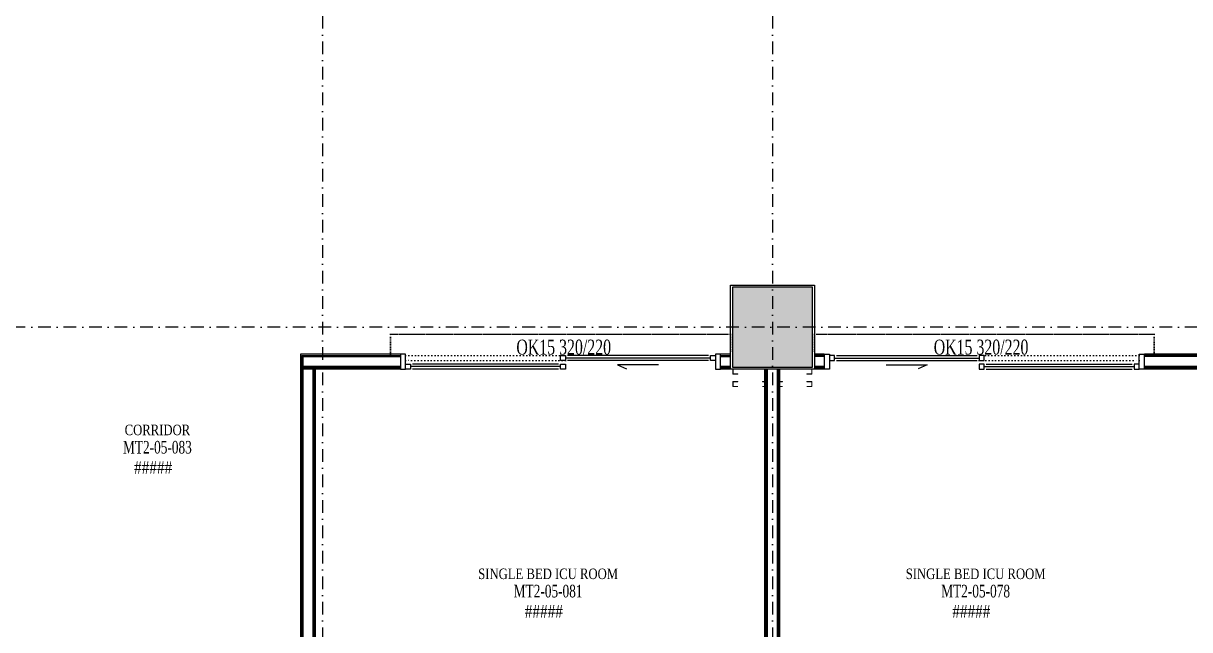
# Model space of a CAD drawing. Header units: inches. Extents: x -772 to 6765, y -813 to 4093.
# Drawn here: x 951 to 2117, y 547 to 1154 of the extents above; entities that cross this region are included whole.
import ezdxf
from ezdxf.enums import TextEntityAlignment as Align

# ---------------------------------------------------------------- set-up
doc = ezdxf.new("R2010")
doc.units = ezdxf.units.IN
doc.header["$MEASUREMENT"] = 0
doc.set_wipeout_variables(frame=1)
doc.linetypes.add('DASHDOT', pattern=[25.4, 12.7, -6.35, 0, -6.35])
doc.linetypes.add('DOT2', pattern=[3.175, 0, -3.175])
doc.layers.add('Dc 50', color=62, linetype='Continuous', lineweight=18)
doc.layers.add('Zena_DC 50', color=62, linetype='Continuous', lineweight=18)
for name, color, linetype in [('FHM_BEYAZ ALÇIPAN', 7, 'Continuous'), ('FHM_WAL_Siva', 30, 'Continuous'), ('H_GAP_Cam', 153, 'Continuous'), ('H_GAP_Kapi_', 120, 'Continuous'), ('H_GAP_KapiIzdusum', 8, 'DOT2'), ('H_GAP_PozKapi', 9, 'Continuous'), ('H_GAP_WipeoutKapi', 255, 'DOT2'), ('H_ROM_MahalEng', 61, 'Continuous'), ('H_ROM_MahalNumarasi', 61, 'Continuous'), ('H_STR_Aks', 250, 'DASHDOT'), ('H_STR_Betonarme', 4, 'Continuous'), ('H_STR_BetonarmeTarama', 251, 'Continuous')]:
    doc.layers.add(name, color=color, linetype=linetype)
doc.styles.add('HG', font='times.ttf')
doc.styles.add('HG_POZ', font='times.ttf')
doc.styles.add('XR_IZM_MH_PLN_04_ROM$0$HG', font='times.ttf')

# ---------------------------------------------------------------- blocks, each defined once
blk = doc.blocks.new('Dc 50')
at = {"layer": 'Dc 50'}
for p, q in [((7173.4, 10465.7), (7168.4, 10465.7)), ((7168.4, 10465.7), (7168.4, 10460.7)), ((7168.4, 10460.7), (7173.4, 10460.7)), ((7173.4, 10465.6), (7168.6, 10465.6)), ((7168.6, 10465.6), (7168.6, 10460.9)), ((7168.6, 10460.9), (7173.4, 10460.9)), ((7173.4, 10465.7), (7173.4, 10465.6)), ((7173.4, 10460.7), (7173.4, 10460.9))]:
    blk.add_line(p, q, dxfattribs=at)
blk = doc.blocks.new('*U44')
at = {"layer": 'H_GAP_PozKapi', "color": 132, "style": 'HG_POZ', "width": 0.7}
blk.add_attdef('KAPIPOZ', text='', height=15, dxfattribs=at).set_placement((156.8, -22.1), align=Align.MIDDLE)
at = {"ltscale": 50}
blk.add_wipeout([(0, 3.5), (320, 3.5), (320, -18.5), (0, -18.5)], dxfattribs=at).dxf.layer = 'H_GAP_WipeoutKapi'
for points in [[(0, -15), (5, -15), (5, 0), (0, 0)], [(155, 0), (160, 0), (160, -5), (155, -5)], [(310, 0), (315, 0), (315, -5), (310, -5)], [(315, -15), (320, -15), (320, 0), (315, 0)], [(10, -13.5), (5, -13.5), (5, -8.5), (10, -8.5)], [(160, -13.5), (155, -13.5), (155, -8.5), (160, -8.5)]]:
    blk.add_lwpolyline(points, close=True)
at = {"layer": 'H_GAP_Cam'}
for p, q in [((162, 0), (308, 0)), ((10, -11), (155, -11)), ((12, -8.5), (153, -8.5)), ((62, -4.2), (103, -4.2)), ((103, -4.2), (93.8, -0.3)), ((160, -2.5), (310, -2.5)), ((162, -5), (308, -5)), ((12, -13.5), (153, -13.5))]:
    blk.add_line(p, q, dxfattribs=at)
at = {"layer": 'H_GAP_Kapi_', "linetype": 'DOT2', "ltscale": 0.5}
blk.add_lwpolyline([(330, -15), (330, -35), (-10, -35), (-10, -15)], dxfattribs=at)
at = {"layer": 'H_GAP_KapiIzdusum', "linetype": 'DOT2'}
blk.add_lwpolyline([(155, -8.5), (315, -8.5), (315, -13.5), (155, -13.5)], dxfattribs=at)
blk = doc.blocks.new('Not_Mahal')
at = {"color": 0, "style": 'XR_IZM_MH_PLN_04_ROM$0$HG', "width": 0.7}
blk.add_attdef('NO', text='', height=18, dxfattribs=at).set_placement((0, 22.5), align=Align.MIDDLE_CENTER)

msp = doc.modelspace()

# ---------------------------------------------------------------- hatches: boundary and pattern name
at = {"layer": 'H_STR_BetonarmeTarama'}
h = msp.add_hatch(color=256, dxfattribs=at)
h.dxf.hatch_style = 1
h.paths.add_polyline_path([(1660, 890), (1660, 810), (1740, 810), (1740, 890)])

# ---------------------------------------------------------------- linework, layer by layer
at = {"layer": 'FHM_BEYAZ ALÇIPAN'}
for p, q in [((1692.5, 42), (1692.5, 808)), ((1693.75, 42), (1693.75, 808)), ((1695, 42), (1695, 808)), ((1705, 42), (1705, 808)), ((1706.25, 42), (1706.25, 808)), ((1707.5, 42), (1707.5, 808))]:
    msp.add_line(p, q, dxfattribs=at)
for points in [[(1658, 823), (1228, 823), (1228, -40)], [(1229.25, -40), (1229.25, 821.75), (1658, 821.75)], [(1230.5, -40), (1230.5, 820.5), (1658, 820.5)], [(2508, 823), (1742, 823)], [(2508, 821.75), (1742, 821.75)], [(2508, 820.5), (1742, 820.5)], [(1658, 810.5), (1230.5, 810.5)], [(1658, 809.25), (1230.5, 809.25)], [(1658, 808), (1230.5, 808)], [(1240.5, -40), (1240.5, 808)], [(1241.75, -40), (1241.75, 808)], [(1243, -40), (1243, 808)], [(2508, 810.5), (1742, 810.5)], [(2508, 809.25), (1742, 809.25)], [(2508, 808), (1742, 808)]]:
    msp.add_lwpolyline(points, dxfattribs=at)
at = {"layer": 'FHM_WAL_Siva'}
msp.add_lwpolyline([(1658, 892), (1742, 892), (1742, 808), (1658, 808)], close=True, dxfattribs=at)
at = {"layer": 'H_STR_Aks'}
for p, q in [((1250, 4043.005), (1250, -712.77)), ((1700, 4043.005), (1700, -712.77)), ((6664.509, 850), (-659.052, 850))]:
    msp.add_line(p, q, dxfattribs=at)
at = {"layer": 'H_STR_Betonarme'}
msp.add_lwpolyline([(1660, 890), (1660, 810), (1740, 810), (1740, 890)], close=True, dxfattribs=at)

# ---------------------------------------------------------------- block references
at = {"layer": 'H_ROM_MahalNumarasi'}
ref = msp.add_blockref('Not_Mahal', (1084.72, 729.831), dxfattribs=dict(at, xscale=0.7, yscale=0.7))
ref.add_attrib('ROOMNAME', 'CORRIDOR', dxfattribs={"layer": 'H_ROM_MahalEng', "height": 10.5, "style": 'HG', "width": 0.8}).set_placement((1084.72, 747.156), align=Align.MIDDLE_CENTER)
ref.add_attrib('NO', 'MT2-05-083', dxfattribs={"layer": '0', "color": 0, "height": 12.6, "style": 'HG', "width": 0.7}).set_placement((1084.72, 729.831), align=Align.MIDDLE_CENTER)
ref.add_attrib('ALAN', '#####', dxfattribs={"layer": '0', "color": 0, "height": 12.6, "style": 'HG', "width": 0.8}).set_placement((1099.42, 709.531), align=Align.MIDDLE_RIGHT)
ref = msp.add_blockref('Not_Mahal', (1475.623, 585.818), dxfattribs=dict(at, xscale=0.7, yscale=0.7))
ref.add_attrib('ROOMNAME', 'SINGLE BED ICU ROOM', dxfattribs={"layer": 'H_ROM_MahalEng', "height": 10.5, "style": 'HG', "width": 0.8}).set_placement((1475.623, 603.143), align=Align.MIDDLE_CENTER)
ref.add_attrib('NO', 'MT2-05-081', dxfattribs={"layer": '0', "color": 0, "height": 12.6, "style": 'HG', "width": 0.7}).set_placement((1475.623, 585.818), align=Align.MIDDLE_CENTER)
ref.add_attrib('ALAN', '#####', dxfattribs={"layer": '0', "color": 0, "height": 12.6, "style": 'HG', "width": 0.8}).set_placement((1490.323, 565.518), align=Align.MIDDLE_RIGHT)
ref = msp.add_blockref('Not_Mahal', (1903.351, 585.818), dxfattribs=dict(at, xscale=0.7, yscale=0.7))
ref.add_attrib('ROOMNAME', 'SINGLE BED ICU ROOM', dxfattribs={"layer": 'H_ROM_MahalEng', "height": 10.5, "style": 'HG', "width": 0.8}).set_placement((1903.351, 603.143), align=Align.MIDDLE_CENTER)
ref.add_attrib('NO', 'MT2-05-078', dxfattribs={"layer": '0', "color": 0, "height": 12.6, "style": 'HG', "width": 0.7}).set_placement((1903.351, 585.818), align=Align.MIDDLE_CENTER)
ref.add_attrib('ALAN', '#####', dxfattribs={"layer": '0', "color": 0, "height": 12.6, "style": 'HG', "width": 0.8}).set_placement((1918.051, 565.518), align=Align.MIDDLE_RIGHT)
at = {"layer": 'Zena_DC 50'}
msp.add_blockref('Dc 50', (-5507.91, -9657.73), dxfattribs=at)
at = {"layer": 'Zena_DC 50', "xscale": -1}
msp.add_blockref('Dc 50', (8907.91, -9657.73), dxfattribs=at)
at = {"layer": 'Zena_DC 50', "xscale": -1, "rotation": 180}
for p in [(-5507.91, 11256.23), (-5463.41, 11256.23)]:
    msp.add_blockref('Dc 50', p, dxfattribs=at)
at = {"layer": 'Zena_DC 50', "rotation": 180}
for p in [(8863.41, 11256.23), (8907.91, 11256.23)]:
    msp.add_blockref('Dc 50', p, dxfattribs=at)

# ---------------------------------------------------------------- next in the draw order: block references
at = {"layer": 'H_GAP_Kapi_'}
ref = msp.add_blockref('*U44', (1648, 808), dxfattribs=dict(at, rotation=180))
ref.add_attrib('KAPIPOZ', 'OK15 320/220', dxfattribs={"layer": 'H_GAP_PozKapi', "color": 132, "height": 15, "rotation": 360, "style": 'HG_POZ', "width": 0.7}).set_placement((1491.221, 830.058), align=Align.MIDDLE)
ref = msp.add_blockref('*U44', (1752, 808), dxfattribs=dict(at, xscale=-1, rotation=180))
ref.add_attrib('KAPIPOZ', 'OK15 320/220', dxfattribs={"layer": 'H_GAP_PozKapi', "color": 132, "height": 15, "style": 'HG_POZ', "width": 0.7}).set_placement((1908.787, 830.058), align=Align.MIDDLE)

doc.saveas('drawing.dxf')
